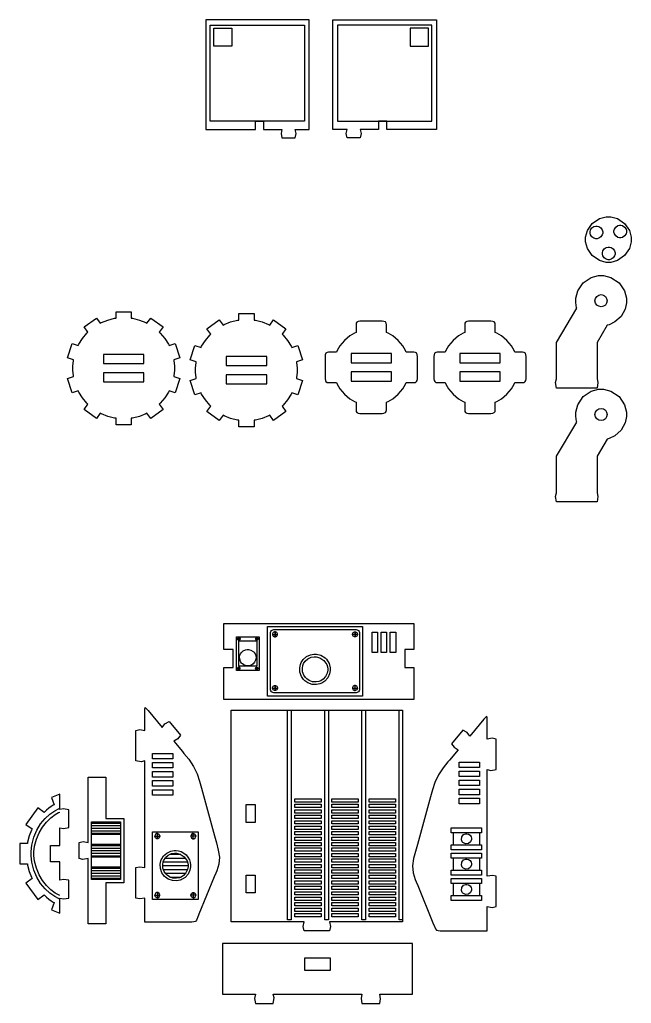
# Model space of a CAD drawing. Extents: x -158 to 1119, y 475 to 1777.
# Drawn here: x 274.5 to 475.6, y 1132.3 to 1455.6 of the extents above; entities that cross this region are included whole.
import ezdxf

# ---------------------------------------------------------------- set-up
doc = ezdxf.new("R2010")
doc.units = 0
doc.header["$MEASUREMENT"] = 0

msp = doc.modelspace()

# ---------------------------------------------------------------- linework, layer by layer
at = {"color": 0}
for p, q in [((369.69, 1455.6), (335.66, 1455.6)), ((335.66, 1455.6), (335.66, 1419.48)), ((369.69, 1419.48), (369.69, 1455.6)), ((377.51, 1419.48), (377.51, 1455.6)), ((377.51, 1455.6), (411.53, 1455.6)), ((411.53, 1455.6), (411.53, 1419.48)), ((335.66, 1419.48), (351.99, 1419.48)), ((351.99, 1419.48), (351.99, 1422.26)), ((351.99, 1422.26), (354.69, 1422.26)), ((354.69, 1422.26), (354.69, 1419.48)), ((354.69, 1419.48), (360.7, 1419.48)), ((360.7, 1419.48), (360.43, 1418.19)), ((365.35, 1418.14), (365.08, 1419.48)), ((365.08, 1419.48), (369.69, 1419.48)), ((382.12, 1419.48), (377.51, 1419.48)), ((381.84, 1418.14), (382.12, 1419.48)), ((392.51, 1419.48), (386.49, 1419.48)), ((386.49, 1419.48), (386.77, 1418.19)), ((395.21, 1422.26), (392.51, 1422.26)), ((392.51, 1422.26), (392.51, 1419.48)), ((395.21, 1419.48), (395.21, 1422.26)), ((411.53, 1419.48), (395.21, 1419.48)), ((360.43, 1418.19), (360.7, 1416.78)), ((360.7, 1416.78), (365.08, 1416.78)), ((365.08, 1416.78), (365.35, 1418.14)), ((382.12, 1416.78), (381.84, 1418.14)), ((386.49, 1416.78), (382.12, 1416.78)), ((386.77, 1418.19), (386.49, 1416.78))]:
    msp.add_line(p, q, dxfattribs=at)
at = {"color": 1}
for p, q in [((337.18, 1453.79), (368.18, 1453.79)), ((337.18, 1422.26), (337.18, 1453.79)), ((338.29, 1452.86), (344.29, 1452.86)), ((338.29, 1446.86), (338.29, 1452.86)), ((344.29, 1452.86), (344.29, 1446.86)), ((368.18, 1453.79), (368.18, 1422.26)), ((410.02, 1453.79), (379.02, 1453.79)), ((379.02, 1453.79), (379.02, 1422.26)), ((408.9, 1452.86), (402.9, 1452.86)), ((402.9, 1452.86), (402.9, 1446.86)), ((408.9, 1446.86), (408.9, 1452.86)), ((410.02, 1422.26), (410.02, 1453.79)), ((344.29, 1446.86), (338.29, 1446.86)), ((402.9, 1446.86), (408.9, 1446.86)), ((368.18, 1422.26), (337.18, 1422.26)), ((379.02, 1422.26), (410.02, 1422.26)), ((358.3, 1254.4), (357.84, 1254.16)), ((358.45, 1254.4), (358.3, 1254.4)), ((358.6, 1254.4), (358.45, 1254.4)), ((359.05, 1254.16), (358.6, 1254.4)), ((384.14, 1254.16), (384.59, 1254.4)), ((384.59, 1254.4), (384.75, 1254.4)), ((384.75, 1254.4), (384.9, 1254.4)), ((384.9, 1254.4), (385.35, 1254.16)), ((346.14, 1252.02), (346.14, 1252.09)), ((346.26, 1251.8), (346.14, 1252.02)), ((346.48, 1251.68), (346.26, 1251.8)), ((346.56, 1251.68), (346.48, 1251.68)), ((352.45, 1251.68), (352.52, 1251.68)), ((352.52, 1251.68), (352.74, 1251.8)), ((352.74, 1251.8), (352.87, 1252.02)), ((352.87, 1252.02), (352.87, 1252.09)), ((357.84, 1254.16), (357.6, 1253.72)), ((357.6, 1253.72), (357.6, 1253.58)), ((357.6, 1253.58), (357.6, 1253.44)), ((357.6, 1253.58), (359.3, 1253.58)), ((357.6, 1253.44), (357.84, 1253)), ((357.84, 1253), (358.3, 1252.76)), ((358.3, 1252.76), (358.45, 1252.76)), ((358.45, 1252.76), (358.6, 1252.76)), ((358.6, 1252.76), (359.05, 1253)), ((359.3, 1253.72), (359.05, 1254.16)), ((359.05, 1253), (359.3, 1253.44)), ((359.3, 1253.58), (359.3, 1253.72)), ((359.3, 1253.44), (359.3, 1253.58)), ((383.89, 1253.72), (384.14, 1254.16)), ((383.89, 1253.58), (383.89, 1253.72)), ((383.89, 1253.44), (383.89, 1253.58)), ((385.6, 1253.58), (383.89, 1253.58)), ((384.14, 1253), (383.89, 1253.44)), ((384.59, 1252.76), (384.14, 1253)), ((384.75, 1252.76), (384.59, 1252.76)), ((384.9, 1252.76), (384.75, 1252.76)), ((385.35, 1253), (384.9, 1252.76)), ((385.35, 1254.16), (385.6, 1253.72)), ((385.6, 1253.44), (385.35, 1253)), ((385.6, 1253.72), (385.6, 1253.58)), ((385.6, 1253.58), (385.6, 1253.44)), ((346.26, 1242.7), (346.14, 1242.48)), ((346.14, 1242.48), (346.14, 1242.4)), ((346.48, 1242.82), (346.26, 1242.7)), ((346.56, 1242.82), (346.48, 1242.82)), ((352.45, 1242.82), (352.52, 1242.82)), ((352.52, 1242.82), (352.74, 1242.7)), ((352.74, 1242.7), (352.87, 1242.48)), ((352.87, 1242.48), (352.87, 1242.4)), ((357.6, 1236.07), (357.84, 1236.51)), ((357.6, 1235.93), (357.6, 1236.07)), ((357.6, 1235.79), (357.6, 1235.93)), ((357.6, 1235.93), (359.3, 1235.93)), ((357.84, 1235.35), (357.6, 1235.79)), ((357.84, 1236.51), (358.3, 1236.74)), ((358.3, 1235.11), (357.84, 1235.35)), ((358.3, 1236.74), (358.45, 1236.74)), ((358.45, 1235.11), (358.3, 1235.11)), ((358.45, 1236.74), (358.6, 1236.74)), ((358.6, 1235.11), (358.45, 1235.11)), ((358.6, 1236.74), (359.05, 1236.51)), ((359.05, 1235.35), (358.6, 1235.11)), ((359.05, 1236.51), (359.3, 1236.07)), ((359.3, 1235.79), (359.05, 1235.35)), ((359.3, 1236.07), (359.3, 1235.93)), ((359.3, 1235.93), (359.3, 1235.79)), ((383.89, 1235.93), (383.89, 1235.79)), ((383.89, 1235.79), (384.14, 1235.35)), ((384.14, 1235.35), (384.59, 1235.11)), ((384.59, 1235.11), (384.75, 1235.11)), ((298.09, 1173.01), (298.09, 1191.97)), ((298.09, 1191.97), (307.64, 1191.97)), ((298.09, 1191.55), (307.64, 1191.55)), ((298.09, 1190.72), (307.64, 1190.72)), ((298.09, 1189.88), (307.64, 1189.88)), ((307.64, 1191.97), (307.64, 1173.01)), ((298.09, 1189.05), (307.64, 1189.05)), ((298.09, 1188.22), (307.64, 1188.22)), ((318.97, 1187.1), (318.97, 1187.25)), ((319.21, 1186.66), (318.97, 1187.1)), ((319.65, 1186.42), (319.21, 1186.66)), ((331.73, 1186.42), (332.18, 1186.66)), ((332.18, 1186.66), (332.42, 1187.1)), ((332.42, 1187.1), (332.42, 1187.25)), ((417.13, 1184.42), (417.13, 1188.35)), ((425.62, 1188.35), (425.62, 1184.42)), ((298.09, 1184.16), (307.64, 1184.16)), ((298.09, 1183.32), (307.64, 1183.32)), ((319.8, 1186.42), (319.65, 1186.42)), ((331.59, 1186.42), (331.73, 1186.42)), ((298.09, 1182.49), (307.64, 1182.49)), ((298.09, 1181.65), (307.64, 1181.65)), ((298.09, 1180.82), (307.64, 1180.82)), ((322.36, 1180.05), (329.03, 1180.05)), ((323.87, 1181.3), (327.51, 1181.3)), ((417.13, 1176.09), (417.13, 1180.03)), ((425.62, 1180.03), (425.62, 1176.09)), ((298.09, 1176.76), (307.64, 1176.76)), ((321.52, 1177.56), (329.87, 1177.56)), ((321.71, 1178.8), (329.67, 1178.8)), ((298.09, 1175.93), (307.64, 1175.93)), ((298.09, 1175.09), (307.64, 1175.09)), ((298.09, 1174.26), (307.64, 1174.26)), ((321.71, 1176.31), (329.67, 1176.31)), ((322.36, 1175.05), (329.03, 1175.05)), ((323.87, 1173.81), (327.51, 1173.81)), ((298.09, 1173.42), (307.64, 1173.42)), ((307.64, 1173.01), (298.09, 1173.01)), ((417.13, 1167.77), (417.13, 1171.7)), ((425.62, 1171.7), (425.62, 1167.77)), ((319.21, 1168.45), (318.97, 1168.01)), ((318.97, 1168.01), (318.97, 1167.86)), ((319.65, 1168.69), (319.21, 1168.45)), ((319.8, 1168.69), (319.65, 1168.69)), ((331.59, 1168.69), (331.73, 1168.69)), ((331.73, 1168.69), (332.18, 1168.45)), ((332.18, 1168.45), (332.42, 1168.01)), ((332.42, 1168.01), (332.42, 1167.86))]:
    msp.add_line(p, q, dxfattribs=at)
at = {"color": 0}
for points in [[(468.8, 1390.83), (471, 1390.24), (473.38, 1388.64), (474.99, 1386.26), (475.58, 1384.07), (475.58, 1383.34), (475.58, 1382.61), (474.99, 1380.42), (473.38, 1378.04), (471, 1376.43), (468.8, 1375.84), (468.07, 1375.84), (467.34, 1375.84), (465.15, 1376.43), (462.76, 1378.04), (461.15, 1380.42), (460.57, 1382.61), (460.57, 1383.34), (460.57, 1384.07), (461.15, 1386.26), (462.76, 1388.64), (465.15, 1390.24), (467.34, 1390.83), (468.07, 1390.83)], [(464.31, 1387.76), (464.92, 1387.6), (465.58, 1387.15), (466.03, 1386.49), (466.19, 1385.88), (466.19, 1385.68), (466.19, 1385.48), (466.03, 1384.87), (465.58, 1384.21), (464.92, 1383.76), (464.31, 1383.6), (464.11, 1383.6), (463.9, 1383.6), (463.3, 1383.76), (462.63, 1384.21), (462.18, 1384.87), (462.02, 1385.48), (462.02, 1385.68), (462.02, 1385.88), (462.18, 1386.49), (462.63, 1387.15), (463.3, 1387.6), (463.9, 1387.76), (464.11, 1387.76)], [(472.12, 1388.06), (472.73, 1387.9), (473.39, 1387.45), (473.84, 1386.79), (474, 1386.18), (474, 1385.98), (474, 1385.78), (473.84, 1385.17), (473.39, 1384.51), (472.73, 1384.06), (472.12, 1383.9), (471.92, 1383.9), (471.71, 1383.9), (471.1, 1384.06), (470.44, 1384.51), (470, 1385.17), (469.83, 1385.78), (469.83, 1385.98), (469.83, 1386.18), (470, 1386.79), (470.44, 1387.45), (471.1, 1387.9), (471.71, 1388.06), (471.92, 1388.06)], [(468.37, 1380.87), (468.98, 1380.7), (469.64, 1380.26), (470.08, 1379.59), (470.25, 1378.99), (470.25, 1378.78), (470.25, 1378.58), (470.08, 1377.97), (469.64, 1377.31), (468.98, 1376.87), (468.37, 1376.7), (468.16, 1376.7), (467.96, 1376.7), (467.35, 1376.87), (466.69, 1377.31), (466.24, 1377.97), (466.08, 1378.58), (466.08, 1378.78), (466.08, 1378.99), (466.24, 1379.59), (466.69, 1380.26), (467.35, 1380.7), (467.96, 1380.87), (468.16, 1380.87)], [(466.45, 1371.56), (468.88, 1370.9), (471.53, 1369.12), (473.33, 1366.47), (473.98, 1364.04), (473.98, 1363.23), (473.98, 1362.54), (473.51, 1360.45), (472.19, 1358.07), (470.19, 1356.25), (468.33, 1355.32), (467.68, 1355.16), (464.31, 1349.53), (464.31, 1337.54), (464.6, 1336.34), (464.31, 1334.54), (450.97, 1334.54), (450.67, 1336.34), (450.97, 1337.54), (450.97, 1349.53), (457.68, 1360.73), (457.61, 1360.93), (457.29, 1362.65), (457.29, 1363.23), (457.29, 1364.04), (457.95, 1366.47), (459.74, 1369.12), (462.39, 1370.9), (464.82, 1371.56), (465.64, 1371.56)], [(311.65, 1357.45), (313.87, 1356.89), (315.96, 1356.06), (316.36, 1355.85), (317.6, 1357.55), (321.65, 1354.62), (320.41, 1352.91), (320.73, 1352.59), (322.18, 1350.85), (323.4, 1348.93), (323.61, 1348.52), (325.61, 1349.17), (327.16, 1344.42), (325.15, 1343.77), (325.19, 1343.55), (325.37, 1341.68), (325.37, 1341.05), (325.37, 1340.38), (325.19, 1338.56), (325.15, 1338.34), (327.16, 1337.69), (325.61, 1332.94), (323.61, 1333.59), (323.4, 1333.18), (322.18, 1331.26), (320.73, 1329.52), (320.41, 1329.2), (321.65, 1327.5), (317.6, 1324.56), (316.36, 1326.26), (315.96, 1326.06), (313.87, 1325.22), (311.65, 1324.66), (311.19, 1324.58), (311.19, 1322.48), (306.18, 1322.48), (306.18, 1324.58), (305.72, 1324.66), (303.51, 1325.22), (301.41, 1326.06), (301.01, 1326.26), (299.77, 1324.56), (295.72, 1327.5), (296.97, 1329.2), (296.64, 1329.52), (295.19, 1331.26), (293.97, 1333.18), (293.77, 1333.59), (291.76, 1332.94), (290.21, 1337.69), (292.22, 1338.34), (292.18, 1338.56), (292, 1340.43), (292, 1341.05), (292, 1341.73), (292.18, 1343.55), (292.22, 1343.77), (290.21, 1344.42), (291.76, 1349.17), (293.77, 1348.52), (293.97, 1348.93), (295.19, 1350.85), (296.64, 1352.59), (296.97, 1352.91), (295.72, 1354.61), (299.77, 1357.55), (301.01, 1355.84), (301.41, 1356.05), (303.51, 1356.89), (305.72, 1357.45), (306.18, 1357.52), (306.18, 1359.63), (311.19, 1359.63), (311.19, 1357.52)], [(352.01, 1356.8), (354.23, 1356.24), (356.32, 1355.4), (356.72, 1355.19), (357.96, 1356.9), (362.01, 1353.96), (360.77, 1352.25), (361.09, 1351.94), (362.54, 1350.2), (363.76, 1348.27), (363.97, 1347.86), (365.97, 1348.52), (367.52, 1343.77), (365.51, 1343.12), (365.55, 1342.89), (365.73, 1341.02), (365.73, 1340.4), (365.73, 1339.72), (365.55, 1337.91), (365.51, 1337.69), (367.52, 1337.04), (365.97, 1332.29), (363.97, 1332.94), (363.76, 1332.53), (362.54, 1330.61), (361.09, 1328.87), (360.77, 1328.55), (362.01, 1326.84), (357.96, 1323.9), (356.72, 1325.61), (356.32, 1325.4), (354.23, 1324.57), (352.01, 1324), (351.55, 1323.93), (351.55, 1321.82), (346.54, 1321.82), (346.54, 1323.93), (346.08, 1324), (343.86, 1324.57), (341.77, 1325.4), (341.37, 1325.61), (340.13, 1323.9), (336.08, 1326.84), (337.32, 1328.55), (337, 1328.87), (335.55, 1330.61), (334.33, 1332.53), (334.13, 1332.94), (332.12, 1332.29), (330.57, 1337.04), (332.58, 1337.69), (332.54, 1337.91), (332.36, 1339.78), (332.36, 1340.4), (332.36, 1341.08), (332.54, 1342.89), (332.58, 1343.12), (330.57, 1343.77), (332.12, 1348.52), (334.13, 1347.86), (334.33, 1348.27), (335.55, 1350.2), (337, 1351.94), (337.32, 1352.25), (336.08, 1353.96), (340.13, 1356.9), (341.37, 1355.19), (341.77, 1355.4), (343.86, 1356.24), (346.08, 1356.8), (346.54, 1356.87), (346.54, 1358.98), (351.55, 1358.98), (351.55, 1356.87)], [(405.26, 1339.49), (405.26, 1343.4), (405.26, 1344.7), (405.26, 1344.9), (405.21, 1345.5), (405.03, 1346), (404.63, 1346.26), (404.12, 1346.34), (403.95, 1346.34), (401.57, 1346.34), (401.33, 1346.87), (400.43, 1348.39), (398.94, 1350.17), (397.15, 1351.66), (395.63, 1352.56), (395.1, 1352.79), (395.1, 1355.17), (395.1, 1355.34), (395.03, 1355.85), (394.77, 1356.24), (394.27, 1356.43), (393.67, 1356.47), (393.47, 1356.47), (391.72, 1356.47), (387.81, 1356.47), (386.5, 1356.47), (386.33, 1356.47), (385.81, 1356.4), (385.37, 1356.2), (385.15, 1355.82), (385.09, 1355.4), (385.09, 1355.26), (385.09, 1352.79), (384.56, 1352.56), (383.04, 1351.66), (381.25, 1350.17), (379.76, 1348.39), (378.86, 1346.87), (378.62, 1346.34), (376.24, 1346.34), (376.07, 1346.34), (375.55, 1346.26), (375.16, 1346), (374.98, 1345.5), (374.93, 1344.9), (374.93, 1344.7), (374.93, 1342.97), (374.93, 1339.06), (374.93, 1337.76), (374.93, 1337.58), (375, 1337.06), (375.21, 1336.63), (375.58, 1336.4), (376, 1336.34), (376.14, 1336.34), (378.62, 1336.34), (378.86, 1335.81), (379.76, 1334.3), (381.25, 1332.51), (383.04, 1331.02), (384.56, 1330.12), (385.09, 1329.89), (385.09, 1327.41), (385.09, 1327.27), (385.15, 1326.86), (385.37, 1326.48), (385.81, 1326.27), (386.33, 1326.21), (386.5, 1326.21), (388.24, 1326.21), (392.16, 1326.21), (393.47, 1326.21), (393.67, 1326.21), (394.27, 1326.25), (394.77, 1326.44), (395.03, 1326.83), (395.1, 1327.34), (395.1, 1327.51), (395.1, 1329.89), (395.63, 1330.12), (397.15, 1331.02), (398.94, 1332.51), (400.43, 1334.3), (401.33, 1335.81), (401.57, 1336.34), (404.05, 1336.34), (404.18, 1336.34), (404.61, 1336.4), (404.98, 1336.63), (405.19, 1337.06), (405.26, 1337.58), (405.26, 1337.76)], [(441, 1339.49), (441, 1343.4), (441, 1344.7), (441, 1344.9), (440.95, 1345.5), (440.77, 1346), (440.37, 1346.26), (439.86, 1346.34), (439.69, 1346.34), (437.31, 1346.34), (437.07, 1346.87), (436.17, 1348.39), (434.68, 1350.17), (432.89, 1351.66), (431.37, 1352.56), (430.84, 1352.79), (430.84, 1355.17), (430.84, 1355.34), (430.77, 1355.85), (430.51, 1356.24), (430.01, 1356.43), (429.4, 1356.47), (429.2, 1356.47), (427.46, 1356.47), (423.55, 1356.47), (422.24, 1356.47), (422.07, 1356.47), (421.55, 1356.4), (421.11, 1356.2), (420.89, 1355.82), (420.83, 1355.4), (420.83, 1355.26), (420.83, 1352.79), (420.29, 1352.56), (418.78, 1351.66), (416.98, 1350.17), (415.5, 1348.39), (414.59, 1346.87), (414.36, 1346.34), (411.98, 1346.34), (411.81, 1346.34), (411.29, 1346.26), (410.9, 1346), (410.72, 1345.5), (410.67, 1344.9), (410.67, 1344.7), (410.67, 1342.97), (410.67, 1339.06), (410.67, 1337.76), (410.67, 1337.58), (410.74, 1337.06), (410.95, 1336.63), (411.32, 1336.4), (411.74, 1336.34), (411.88, 1336.34), (414.36, 1336.34), (414.59, 1335.81), (415.5, 1334.3), (416.99, 1332.51), (418.78, 1331.02), (420.29, 1330.12), (420.83, 1329.89), (420.83, 1327.41), (420.83, 1327.27), (420.89, 1326.86), (421.11, 1326.48), (421.55, 1326.27), (422.07, 1326.21), (422.24, 1326.21), (423.98, 1326.21), (427.9, 1326.21), (429.2, 1326.21), (429.4, 1326.21), (430.01, 1326.25), (430.51, 1326.44), (430.77, 1326.83), (430.84, 1327.34), (430.84, 1327.51), (430.84, 1329.89), (431.37, 1330.12), (432.89, 1331.02), (434.68, 1332.51), (436.17, 1334.3), (437.07, 1335.81), (437.31, 1336.34), (439.79, 1336.34), (439.92, 1336.34), (440.35, 1336.4), (440.72, 1336.63), (440.93, 1337.06), (441, 1337.58), (441, 1337.76)], [(315.36, 1342.55), (315.36, 1345.55), (302.02, 1345.55), (302.02, 1342.55)], [(355.71, 1341.9), (355.71, 1344.9), (342.38, 1344.9), (342.38, 1341.9)], [(396.76, 1342.84), (396.76, 1345.84), (383.43, 1345.84), (383.43, 1342.84)], [(432.5, 1342.84), (432.5, 1345.84), (419.17, 1345.84), (419.17, 1342.84)], [(315.36, 1336.56), (315.36, 1339.56), (302.02, 1339.56), (302.02, 1336.56)], [(355.71, 1335.91), (355.71, 1338.9), (342.38, 1338.9), (342.38, 1335.91)], [(396.76, 1336.84), (396.76, 1339.84), (383.43, 1339.84), (383.43, 1336.84)], [(432.5, 1336.84), (432.5, 1339.84), (419.17, 1339.84), (419.17, 1336.84)], [(466.45, 1334.15), (468.88, 1333.5), (471.53, 1331.71), (473.33, 1329.06), (473.98, 1326.63), (473.98, 1325.82), (473.98, 1325.13), (473.51, 1323.05), (472.19, 1320.66), (470.19, 1318.84), (468.33, 1317.91), (467.68, 1317.74), (464.31, 1312.12), (464.31, 1300.13), (464.6, 1298.93), (464.31, 1297.13), (450.97, 1297.13), (450.67, 1298.93), (450.97, 1300.13), (450.97, 1312.12), (457.68, 1323.32), (457.61, 1323.52), (457.29, 1325.24), (457.29, 1325.82), (457.29, 1326.63), (457.95, 1329.06), (459.74, 1331.71), (462.39, 1333.5), (464.82, 1334.15), (465.64, 1334.15)], [(404.08, 1257.15), (404.08, 1248.56), (401.08, 1248.56), (401.08, 1242.72), (404.08, 1242.72), (404.08, 1232.17), (341.67, 1232.17), (341.67, 1242.72), (344.67, 1242.72), (344.67, 1248.56), (341.67, 1248.56), (341.67, 1257.15)], [(392.17, 1254.26), (392.17, 1247.6), (390.38, 1247.6), (390.38, 1254.26)], [(395.15, 1254.26), (395.15, 1247.6), (393.36, 1247.6), (393.36, 1254.26)], [(398.13, 1254.26), (398.13, 1247.6), (396.34, 1247.6), (396.34, 1254.26)], [(321.38, 1223.01), (322.28, 1224.14), (323.69, 1224.92), (327.42, 1220.45), (326.5, 1219.29), (325.16, 1218.5), (328, 1215.12), (328.53, 1214.47), (330.1, 1212.51), (331.66, 1210.2), (332.85, 1207.71), (333.65, 1205.36), (333.87, 1204.56), (334.3, 1202.99), (338.56, 1187.35), (338.98, 1185.79), (339.19, 1185.02), (339.81, 1182.7), (340.2, 1180.35), (339.98, 1178.05), (339.28, 1175.82), (338.99, 1175.11), (338.48, 1173.88), (333.46, 1161.62), (332.96, 1160.4), (332.88, 1160.21), (332.61, 1159.65), (332.26, 1159.23), (331.74, 1159.06), (331.13, 1159.02), (330.92, 1159.02), (315.7, 1159.02), (315.7, 1166.93), (313.98, 1166.63), (312.69, 1166.93), (312.69, 1176.92), (313.85, 1177.22), (315.7, 1176.92), (315.7, 1212.02), (314.43, 1211.72), (312.69, 1212.02), (312.69, 1222.02), (314.04, 1222.32), (315.7, 1222.02), (315.7, 1227.96), (315.7, 1228.24), (315.68, 1229.07), (315.73, 1229.54), (316.03, 1229.37), (316.58, 1228.74), (316.75, 1228.52)], [(400.4, 1228.67), (400.4, 1159.09), (376.37, 1159.09), (376.67, 1157.59), (376.37, 1156.09), (368.02, 1156.09), (367.72, 1157.53), (368.02, 1159.09), (343.99, 1159.09), (343.99, 1228.67)], [(422.47, 1220.17), (421.57, 1221.3), (420.16, 1222.08), (416.42, 1217.61), (417.34, 1216.45), (418.69, 1215.67), (415.85, 1212.28), (415.31, 1211.63), (413.74, 1209.67), (412.18, 1207.36), (410.99, 1204.87), (410.19, 1202.52), (409.97, 1201.72), (409.54, 1200.15), (405.29, 1184.51), (404.86, 1182.95), (404.65, 1182.18), (404.03, 1179.86), (403.64, 1177.51), (403.86, 1175.21), (404.56, 1172.98), (404.86, 1172.27), (405.36, 1171.04), (410.38, 1158.78), (410.88, 1157.56), (410.96, 1157.37), (411.23, 1156.81), (411.58, 1156.39), (412.1, 1156.21), (412.71, 1156.17), (412.92, 1156.17), (428.15, 1156.17), (428.15, 1164.09), (429.87, 1163.79), (431.15, 1164.09), (431.15, 1174.08), (430, 1174.38), (428.15, 1174.08), (428.15, 1209.18), (429.41, 1208.88), (431.15, 1209.18), (431.15, 1219.17), (429.8, 1219.47), (428.15, 1219.17), (428.15, 1225.12), (428.15, 1225.4), (428.16, 1226.23), (428.11, 1226.7), (427.81, 1226.52), (427.27, 1225.9), (427.09, 1225.68)], [(324.85, 1214.43), (324.85, 1212.65), (318.18, 1212.65), (318.18, 1214.43)], [(324.85, 1211.45), (324.85, 1209.67), (318.18, 1209.67), (318.18, 1211.45)], [(425.66, 1211.59), (425.66, 1209.81), (418.99, 1209.81), (418.99, 1211.59)], [(297.04, 1158.45), (297.04, 1179.88), (295.3, 1179.58), (294.04, 1179.88), (294.04, 1185.19), (295.4, 1185.49), (297.04, 1185.19), (297.04, 1206.62), (302.87, 1206.62), (302.87, 1193.02), (308.7, 1193.02), (308.7, 1171.95), (302.87, 1171.95), (302.87, 1158.45)], [(324.85, 1208.48), (324.85, 1206.69), (318.18, 1206.69), (318.18, 1208.48)], [(425.66, 1208.61), (425.66, 1206.83), (418.99, 1206.83), (418.99, 1208.61)], [(324.85, 1205.5), (324.85, 1203.72), (318.18, 1203.72), (318.18, 1205.5)], [(425.66, 1205.64), (425.66, 1203.86), (418.99, 1203.86), (418.99, 1205.64)], [(425.66, 1202.66), (425.66, 1200.88), (418.99, 1200.88), (418.99, 1202.66)], [(288.87, 1173.05), (287.69, 1172.81), (287.69, 1178.85), (284.68, 1178.85), (284.68, 1184.15), (287.69, 1184.15), (287.69, 1190.02), (288.87, 1189.79), (290.69, 1190.08), (290.69, 1195.92), (288.87, 1196.22), (287.69, 1195.98), (287.69, 1201.01), (284.96, 1200.01), (285.82, 1197.53), (285.57, 1197.4), (284.84, 1196.96), (284.08, 1196.41), (283.36, 1195.8), (282.75, 1195.22), (282.55, 1195.03), (280.49, 1196.53), (276.56, 1191.14), (278.63, 1189.64), (278.44, 1189.27), (277.68, 1187.31), (277.13, 1185.25), (277.06, 1184.83), (274.51, 1184.83), (274.51, 1178.16), (277.06, 1178.16), (277.13, 1177.74), (277.68, 1175.69), (278.44, 1173.73), (278.62, 1173.35), (276.56, 1171.86), (280.49, 1166.47), (282.55, 1167.97), (282.75, 1167.77), (283.36, 1167.2), (284.08, 1166.58), (284.84, 1166.03), (285.57, 1165.6), (285.82, 1165.46), (284.96, 1162.99), (287.69, 1161.98), (287.69, 1166.86), (288.87, 1166.63), (290.69, 1166.93), (290.69, 1172.75)], [(324.85, 1202.52), (324.85, 1200.74), (318.18, 1200.74), (318.18, 1202.52)], [(425.66, 1199.69), (425.66, 1197.9), (418.99, 1197.9), (418.99, 1199.69)], [(351.96, 1197.64), (351.96, 1191.75), (348.96, 1191.75), (348.96, 1197.64)], [(351.96, 1174.48), (351.96, 1168.59), (348.96, 1168.59), (348.96, 1174.48)], [(352, 1135.31), (351.7, 1133.94), (352, 1132.31), (357.84, 1132.31), (358.14, 1134.07), (357.84, 1135.31), (387.04, 1135.31), (386.74, 1133.91), (387.04, 1132.31), (392.88, 1132.31), (393.18, 1133.84), (392.88, 1135.31), (403.6, 1135.31), (403.6, 1151.97), (341.19, 1151.97), (341.19, 1135.31)], [(376.56, 1147.24), (376.56, 1143.08), (368.22, 1143.08), (368.22, 1147.24)]]:
    msp.add_lwpolyline(points, close=True, dxfattribs=at)
at = {"color": 1}
for points in [[(387.24, 1256.2), (387.24, 1233.31), (355.95, 1233.31), (355.95, 1256.2)], [(356.99, 1254.06), (356.99, 1254.17), (357.08, 1254.49), (357.33, 1254.84), (357.7, 1255.08), (358.03, 1255.16), (358.14, 1255.16), (385.05, 1255.16), (385.16, 1255.16), (385.49, 1255.08), (385.86, 1254.84), (386.11, 1254.49), (386.2, 1254.17), (386.2, 1254.06), (386.2, 1235.45), (386.2, 1235.34), (386.11, 1235.02), (385.86, 1234.67), (385.49, 1234.43), (385.16, 1234.35), (385.05, 1234.35), (358.14, 1234.35), (358.03, 1234.35), (357.7, 1234.43), (357.33, 1234.67), (357.08, 1235.02), (356.99, 1235.34), (356.99, 1235.45)], [(358.45, 1252.76), (358.45, 1254.4)], [(384.75, 1252.76), (384.75, 1254.4)], [(353.26, 1252.8), (353.26, 1241.69), (345.75, 1241.69), (345.75, 1252.8)], [(346.14, 1252.17), (346.14, 1252.09), (346.97, 1252.09), (346.97, 1252.02), (346.85, 1251.8), (346.63, 1251.68), (346.56, 1251.68), (346.56, 1252.51), (346.48, 1252.51), (346.26, 1252.39)], [(352.42, 1251.41), (352.42, 1243.08), (346.58, 1243.08), (346.58, 1251.41)], [(352.87, 1252.17), (352.87, 1252.09), (352.03, 1252.09), (352.03, 1252.02), (352.15, 1251.8), (352.37, 1251.68), (352.45, 1251.68), (352.45, 1252.51), (352.52, 1252.51), (352.74, 1252.39)], [(349.76, 1248.63), (350.54, 1248.42), (351.29, 1247.96), (351.42, 1247.83), (351.55, 1247.71), (352.01, 1246.96), (352.21, 1246.18), (352.21, 1245.92), (352.21, 1245.72), (352.09, 1245.13), (351.76, 1244.42), (351.23, 1243.84), (350.72, 1243.49), (350.54, 1243.42), (350.36, 1243.34), (349.76, 1243.23), (348.97, 1243.27), (348.23, 1243.53), (347.72, 1243.87), (347.58, 1244), (347.44, 1244.15), (347.11, 1244.65), (346.84, 1245.39), (346.8, 1246.18), (346.92, 1246.77), (347, 1246.95), (347.07, 1247.14), (347.41, 1247.65), (347.99, 1248.17), (348.71, 1248.51), (349.3, 1248.63), (349.5, 1248.63)], [(372.08, 1247.1), (373.52, 1246.72), (374.92, 1245.86), (375.15, 1245.63), (375.39, 1245.39), (376.24, 1244), (376.63, 1242.56), (376.63, 1242.08), (376.63, 1241.71), (376.41, 1240.6), (375.78, 1239.29), (374.8, 1238.21), (373.86, 1237.58), (373.52, 1237.44), (373.18, 1237.3), (372.07, 1237.08), (370.61, 1237.15), (369.24, 1237.64), (368.3, 1238.27), (368.04, 1238.53), (367.77, 1238.79), (367.15, 1239.72), (366.66, 1241.1), (366.59, 1242.56), (366.8, 1243.66), (366.95, 1244), (367.09, 1244.34), (367.71, 1245.28), (368.8, 1246.26), (370.12, 1246.88), (371.23, 1247.1), (371.6, 1247.1)], [(372, 1246.24), (373.22, 1245.91), (374.54, 1245.02), (375.44, 1243.7), (375.77, 1242.48), (375.77, 1242.08), (375.77, 1241.78), (375.58, 1240.86), (375.06, 1239.76), (374.25, 1238.87), (373.47, 1238.35), (373.19, 1238.23), (372.91, 1238.11), (371.99, 1237.93), (370.78, 1237.99), (369.64, 1238.4), (368.86, 1238.92), (368.65, 1239.13), (368.43, 1239.35), (367.91, 1240.13), (367.5, 1241.26), (367.44, 1242.47), (367.62, 1243.39), (367.74, 1243.67), (367.86, 1243.96), (368.38, 1244.73), (369.28, 1245.54), (370.37, 1246.06), (371.29, 1246.24), (371.6, 1246.24)], [(346.14, 1242.33), (346.14, 1242.4), (346.97, 1242.4), (346.97, 1242.48), (346.85, 1242.7), (346.63, 1242.82), (346.56, 1242.82), (346.56, 1241.98), (346.48, 1241.98), (346.26, 1242.11)], [(352.87, 1242.33), (352.87, 1242.4), (352.03, 1242.4), (352.03, 1242.48), (352.15, 1242.7), (352.37, 1242.82), (352.45, 1242.82), (352.45, 1241.98), (352.52, 1241.98), (352.74, 1242.11)], [(358.45, 1236.74), (358.45, 1235.11)], [(384.9, 1235.11), (384.75, 1235.11), (384.75, 1236.74), (384.59, 1236.74), (384.14, 1236.51), (383.89, 1236.07), (383.89, 1235.93), (385.6, 1235.93), (385.6, 1235.79), (385.35, 1235.35)], [(363.77, 1228.67), (363.77, 1159.79), (362.59, 1159.79), (362.59, 1228.67)], [(375.98, 1228.67), (375.98, 1159.79), (374.8, 1159.79), (374.8, 1228.67)], [(388.19, 1228.67), (388.19, 1159.79), (387.01, 1159.79), (387.01, 1228.67)], [(400.4, 1228.67), (400.4, 1159.79), (399.21, 1159.79), (399.21, 1228.67)], [(373.62, 1199.52), (373.62, 1198.44), (364.95, 1198.44), (364.95, 1199.52)], [(385.83, 1199.52), (385.83, 1198.44), (377.16, 1198.44), (377.16, 1199.52)], [(398.03, 1199.52), (398.03, 1198.44), (389.37, 1198.44), (389.37, 1199.52)], [(373.62, 1197.73), (373.62, 1196.65), (364.95, 1196.65), (364.95, 1197.73)], [(385.83, 1197.73), (385.83, 1196.65), (377.16, 1196.65), (377.16, 1197.73)], [(398.03, 1197.73), (398.03, 1196.65), (389.37, 1196.65), (389.37, 1197.73)], [(373.62, 1195.93), (373.62, 1194.85), (364.95, 1194.85), (364.95, 1195.93)], [(373.62, 1194.13), (373.62, 1193.06), (364.95, 1193.06), (364.95, 1194.13)], [(385.83, 1195.93), (385.83, 1194.85), (377.16, 1194.85), (377.16, 1195.93)], [(385.83, 1194.13), (385.83, 1193.06), (377.16, 1193.06), (377.16, 1194.13)], [(398.03, 1195.93), (398.03, 1194.85), (389.37, 1194.85), (389.37, 1195.93)], [(398.03, 1194.13), (398.03, 1193.06), (389.37, 1193.06), (389.37, 1194.13)], [(298.09, 1191.97), (307.64, 1191.97), (307.64, 1187.8), (298.09, 1187.8)], [(373.62, 1192.34), (373.62, 1191.26), (364.95, 1191.26), (364.95, 1192.34)], [(373.62, 1190.55), (373.62, 1189.47), (364.95, 1189.47), (364.95, 1190.55)], [(385.83, 1192.34), (385.83, 1191.26), (377.16, 1191.26), (377.16, 1192.34)], [(385.83, 1190.55), (385.83, 1189.47), (377.16, 1189.47), (377.16, 1190.55)], [(398.03, 1192.34), (398.03, 1191.26), (389.37, 1191.26), (389.37, 1192.34)], [(398.03, 1190.55), (398.03, 1189.47), (389.37, 1189.47), (389.37, 1190.55)], [(426.38, 1190.02), (426.38, 1188.35), (416.37, 1188.35), (416.37, 1190.02)], [(333.2, 1188.67), (333.2, 1166.44), (318.18, 1166.44), (318.18, 1188.67)], [(318.97, 1187.39), (318.97, 1187.25), (320.63, 1187.25), (320.63, 1187.1), (320.39, 1186.66), (319.95, 1186.42), (319.8, 1186.42), (319.8, 1188.08), (319.65, 1188.08), (319.21, 1187.84)], [(332.42, 1187.39), (332.42, 1187.25), (330.75, 1187.25), (330.75, 1187.1), (331, 1186.66), (331.44, 1186.42), (331.59, 1186.42), (331.59, 1188.08), (331.73, 1188.08), (332.18, 1187.84)], [(373.62, 1188.75), (373.62, 1187.67), (364.95, 1187.67), (364.95, 1188.75)], [(373.62, 1186.95), (373.62, 1185.88), (364.95, 1185.88), (364.95, 1186.95)], [(385.83, 1188.75), (385.83, 1187.67), (377.16, 1187.67), (377.16, 1188.75)], [(385.83, 1186.95), (385.83, 1185.88), (377.16, 1185.88), (377.16, 1186.95)], [(398.03, 1188.75), (398.03, 1187.67), (389.37, 1187.67), (389.37, 1188.75)], [(398.03, 1186.95), (398.03, 1185.88), (389.37, 1185.88), (389.37, 1186.95)], [(421.54, 1188.05), (422.02, 1187.92), (422.55, 1187.56), (422.91, 1187.03), (423.04, 1186.55), (423.04, 1186.39), (423.04, 1186.15), (422.75, 1185.43), (422.01, 1184.85), (421.08, 1184.74), (420.36, 1185.04), (420.19, 1185.21), (420.02, 1185.38), (419.73, 1186.1), (419.83, 1187.02), (420.41, 1187.75), (421.13, 1188.05), (421.38, 1188.05)], [(298.09, 1184.57), (307.64, 1184.57), (307.64, 1180.4), (298.09, 1180.4)], [(373.62, 1185.16), (373.62, 1184.08), (364.95, 1184.08), (364.95, 1185.16)], [(373.62, 1183.37), (373.62, 1182.29), (364.95, 1182.29), (364.95, 1183.37)], [(385.83, 1185.16), (385.83, 1184.08), (377.16, 1184.08), (377.16, 1185.16)], [(385.83, 1183.37), (385.83, 1182.29), (377.16, 1182.29), (377.16, 1183.37)], [(398.03, 1185.16), (398.03, 1184.08), (389.37, 1184.08), (389.37, 1185.16)], [(398.03, 1183.37), (398.03, 1182.29), (389.37, 1182.29), (389.37, 1183.37)], [(426.38, 1184.42), (426.38, 1182.76), (416.37, 1182.76), (416.37, 1184.42)], [(325.95, 1182.55), (326.7, 1182.45), (327.64, 1182.16), (328.49, 1181.7), (329.23, 1181.09), (329.84, 1180.35), (330.31, 1179.5), (330.6, 1178.56), (330.7, 1177.81), (330.7, 1177.56), (330.7, 1177.19), (330.48, 1176.09), (329.86, 1174.78), (328.88, 1173.7), (327.95, 1173.08), (327.61, 1172.94), (327.27, 1172.8), (326.17, 1172.58), (324.72, 1172.66), (323.35, 1173.14), (322.41, 1173.76), (322.16, 1174.02), (321.89, 1174.28), (321.27, 1175.21), (320.78, 1176.58), (320.71, 1178.03), (320.93, 1179.13), (321.07, 1179.47), (321.21, 1179.81), (321.83, 1180.74), (322.91, 1181.71), (324.22, 1182.33), (325.33, 1182.55), (325.69, 1182.55)], [(326.1, 1181.72), (327.32, 1181.39), (328.64, 1180.5), (329.54, 1179.17), (329.87, 1177.96), (329.87, 1177.56), (329.87, 1177.25), (329.68, 1176.33), (329.16, 1175.24), (328.35, 1174.34), (327.57, 1173.83), (327.29, 1173.71), (327.01, 1173.59), (326.09, 1173.41), (324.88, 1173.47), (323.74, 1173.88), (322.96, 1174.39), (322.74, 1174.61), (322.53, 1174.83), (322.01, 1175.6), (321.6, 1176.74), (321.54, 1177.95), (321.72, 1178.87), (321.84, 1179.15), (321.96, 1179.43), (322.48, 1180.2), (323.38, 1181.02), (324.47, 1181.54), (325.39, 1181.72), (325.69, 1181.72)], [(373.62, 1181.57), (373.62, 1180.5), (364.95, 1180.5), (364.95, 1181.57)], [(385.83, 1181.57), (385.83, 1180.5), (377.16, 1180.5), (377.16, 1181.57)], [(398.03, 1181.57), (398.03, 1180.5), (389.37, 1180.5), (389.37, 1181.57)], [(426.38, 1181.69), (426.38, 1180.02), (416.37, 1180.02), (416.37, 1181.69)], [(298.09, 1177.18), (307.64, 1177.18), (307.64, 1173.01), (298.09, 1173.01)], [(373.62, 1179.78), (373.62, 1178.7), (364.95, 1178.7), (364.95, 1179.78)], [(373.62, 1177.98), (373.62, 1176.9), (364.95, 1176.9), (364.95, 1177.98)], [(385.83, 1179.78), (385.83, 1178.7), (377.16, 1178.7), (377.16, 1179.78)], [(385.83, 1177.98), (385.83, 1176.9), (377.16, 1176.9), (377.16, 1177.98)], [(398.03, 1179.78), (398.03, 1178.7), (389.37, 1178.7), (389.37, 1179.78)], [(398.03, 1177.98), (398.03, 1176.9), (389.37, 1176.9), (389.37, 1177.98)], [(421.54, 1179.72), (422.02, 1179.59), (422.55, 1179.24), (422.91, 1178.71), (423.04, 1178.22), (423.04, 1178.06), (423.04, 1177.82), (422.75, 1177.1), (422.01, 1176.52), (421.08, 1176.41), (420.36, 1176.71), (420.19, 1176.88), (420.02, 1177.05), (419.73, 1177.77), (419.83, 1178.7), (420.41, 1179.43), (421.13, 1179.72), (421.38, 1179.72)], [(373.62, 1176.18), (373.62, 1175.11), (364.95, 1175.11), (364.95, 1176.18)], [(373.62, 1174.39), (373.62, 1173.31), (364.95, 1173.31), (364.95, 1174.39)], [(385.83, 1176.18), (385.83, 1175.11), (377.16, 1175.11), (377.16, 1176.18)], [(385.83, 1174.39), (385.83, 1173.31), (377.16, 1173.31), (377.16, 1174.39)], [(398.03, 1176.18), (398.03, 1175.11), (389.37, 1175.11), (389.37, 1176.18)], [(398.03, 1174.39), (398.03, 1173.31), (389.37, 1173.31), (389.37, 1174.39)], [(426.38, 1176.09), (426.38, 1174.43), (416.37, 1174.43), (416.37, 1176.09)], [(373.62, 1172.59), (373.62, 1171.52), (364.95, 1171.52), (364.95, 1172.59)], [(373.62, 1170.8), (373.62, 1169.72), (364.95, 1169.72), (364.95, 1170.8)], [(385.83, 1172.59), (385.83, 1171.52), (377.16, 1171.52), (377.16, 1172.59)], [(385.83, 1170.8), (385.83, 1169.72), (377.16, 1169.72), (377.16, 1170.8)], [(398.03, 1172.59), (398.03, 1171.52), (389.37, 1171.52), (389.37, 1172.59)], [(398.03, 1170.8), (398.03, 1169.72), (389.37, 1169.72), (389.37, 1170.8)], [(426.38, 1173.36), (426.38, 1171.7), (416.37, 1171.7), (416.37, 1173.36)], [(421.54, 1171.4), (422.02, 1171.27), (422.55, 1170.91), (422.91, 1170.38), (423.04, 1169.89), (423.04, 1169.73), (423.04, 1169.49), (422.75, 1168.78), (422.01, 1168.19), (421.08, 1168.09), (420.36, 1168.38), (420.19, 1168.55), (420.02, 1168.72), (419.73, 1169.44), (419.83, 1170.37), (420.41, 1171.1), (421.13, 1171.4), (421.38, 1171.4)], [(318.97, 1167.72), (318.97, 1167.86), (320.64, 1167.86), (320.64, 1168.01), (320.39, 1168.45), (319.95, 1168.69), (319.8, 1168.69), (319.8, 1167.03), (319.65, 1167.03), (319.21, 1167.27)], [(332.42, 1167.72), (332.42, 1167.86), (330.75, 1167.86), (330.75, 1168.01), (331, 1168.45), (331.44, 1168.69), (331.59, 1168.69), (331.59, 1167.03), (331.73, 1167.03), (332.18, 1167.27)], [(373.62, 1169.01), (373.62, 1167.93), (364.95, 1167.93), (364.95, 1169.01)], [(373.62, 1167.21), (373.62, 1166.13), (364.95, 1166.13), (364.95, 1167.21)], [(385.83, 1169.01), (385.83, 1167.93), (377.16, 1167.93), (377.16, 1169.01)], [(385.83, 1167.21), (385.83, 1166.13), (377.16, 1166.13), (377.16, 1167.21)], [(398.03, 1169.01), (398.03, 1167.93), (389.37, 1167.93), (389.37, 1169.01)], [(398.03, 1167.21), (398.03, 1166.13), (389.37, 1166.13), (389.37, 1167.21)], [(426.38, 1167.77), (426.38, 1166.1), (416.37, 1166.1), (416.37, 1167.77)], [(373.62, 1165.41), (373.62, 1164.34), (364.95, 1164.34), (364.95, 1165.41)], [(385.83, 1165.41), (385.83, 1164.34), (377.16, 1164.34), (377.16, 1165.41)], [(398.03, 1165.41), (398.03, 1164.34), (389.37, 1164.34), (389.37, 1165.41)], [(373.62, 1163.62), (373.62, 1162.54), (364.95, 1162.54), (364.95, 1163.62)], [(373.62, 1161.82), (373.62, 1160.75), (364.95, 1160.75), (364.95, 1161.82)], [(385.83, 1163.62), (385.83, 1162.54), (377.16, 1162.54), (377.16, 1163.62)], [(385.83, 1161.82), (385.83, 1160.75), (377.16, 1160.75), (377.16, 1161.82)], [(398.03, 1163.62), (398.03, 1162.54), (389.37, 1162.54), (389.37, 1163.62)], [(398.03, 1161.82), (398.03, 1160.75), (389.37, 1160.75), (389.37, 1161.82)]]:
    msp.add_lwpolyline(points, close=True, dxfattribs=at)
for points in [[(346.56, 1252.51), (346.63, 1252.51), (346.85, 1252.39), (346.97, 1252.17), (346.97, 1252.09)], [(352.45, 1252.51), (352.37, 1252.51), (352.15, 1252.39), (352.03, 1252.17), (352.03, 1252.09)], [(346.56, 1241.98), (346.63, 1241.98), (346.85, 1242.11), (346.97, 1242.33), (346.97, 1242.4)], [(352.45, 1241.98), (352.37, 1241.98), (352.15, 1242.11), (352.03, 1242.33), (352.03, 1242.4)], [(385.6, 1235.93), (385.6, 1236.07), (385.35, 1236.51), (384.9, 1236.74), (384.75, 1236.74)], [(287.69, 1166.57), (287.27, 1166.75), (286.09, 1167.39), (284.46, 1168.54), (282.87, 1169.99), (281.41, 1171.74), (280.14, 1173.78), (279.14, 1176.09), (278.48, 1178.67), (278.25, 1180.79), (278.25, 1181.49), (278.25, 1182.2), (278.48, 1184.33), (279.14, 1186.91), (280.14, 1189.22), (281.41, 1191.26), (282.87, 1193.01), (284.46, 1194.46), (286.09, 1195.6), (287.27, 1196.25), (287.69, 1196.42)], [(287.69, 1167.75), (287.3, 1167.92), (286.21, 1168.55), (284.74, 1169.66), (283.31, 1171.05), (282.01, 1172.7), (280.88, 1174.59), (280, 1176.71), (279.43, 1179.01), (279.22, 1180.88), (279.22, 1181.49), (279.22, 1182.12), (279.43, 1183.98), (280, 1186.27), (280.88, 1188.37), (282.01, 1190.25), (283.31, 1191.89), (284.74, 1193.27), (286.21, 1194.37), (287.31, 1195), (287.69, 1195.16)], [(319.8, 1188.08), (319.95, 1188.08), (320.39, 1187.84), (320.63, 1187.39), (320.63, 1187.25)], [(331.59, 1188.08), (331.44, 1188.08), (331, 1187.84), (330.75, 1187.39), (330.75, 1187.25)], [(319.8, 1167.03), (319.95, 1167.03), (320.39, 1167.27), (320.64, 1167.72), (320.64, 1167.86)], [(331.59, 1167.03), (331.44, 1167.03), (331, 1167.27), (330.75, 1167.72), (330.75, 1167.86)]]:
    msp.add_lwpolyline(points, dxfattribs=at)
at = {"linetype": 'Continuous'}
for centre in [(465.63, 1363.23), (465.63, 1325.82)]:
    msp.add_circle(centre, 2, dxfattribs=at)

doc.saveas('drawing.dxf')
